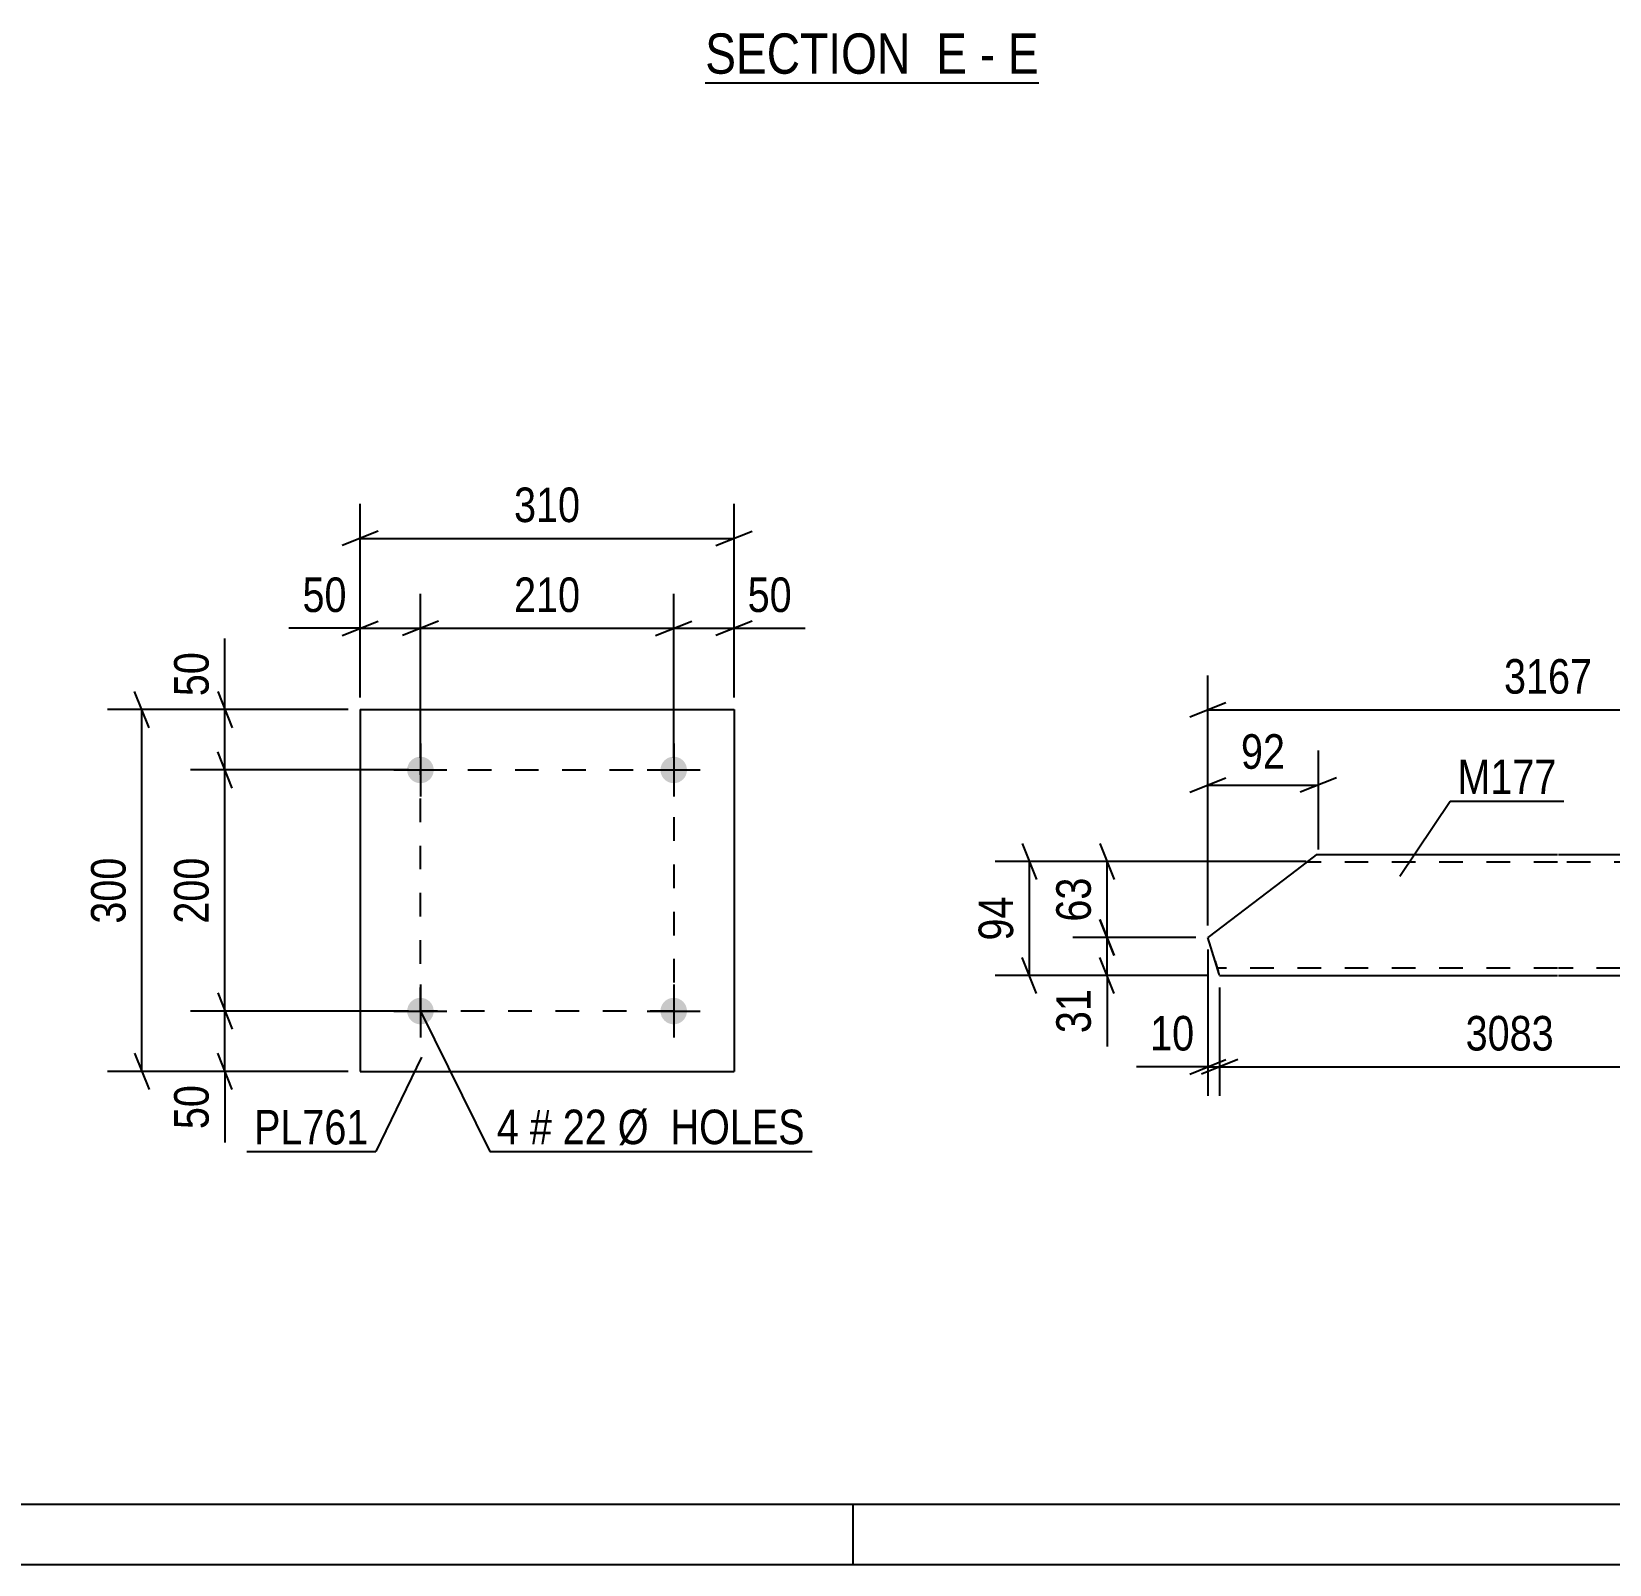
# Model space of a CAD drawing. Header units: millimetres. Extents: x 0 to 841, y 0 to 594.
# Drawn here: x 142.9 to 273.7, y 0 to 127.1 of the extents above; entities that cross this region are included whole.
import ezdxf

# ---------------------------------------------------------------- set-up
doc = ezdxf.new("R2010")
doc.units = ezdxf.units.MM
doc.linetypes.add('DXK_LINE_DOT2', pattern=[3.9198, 1.9599, -1.9599])
doc.styles.add('Arial Narrow', font='ARIALN.TTF', dxfattribs={"height": 0.2})

# ---------------------------------------------------------------- blocks, each defined once
blk = doc.blocks.new('Unknown-318886728-1115')
at = {"color": 5, "linetype": 'Continuous'}
for p, q in [((5, 5), (836, 5)), ((211, 0), (211, 5)), ((0, 0), (841, 0))]:
    blk.add_line(p, q, dxfattribs=at)
blk = doc.blocks.new('Unknown-318886728-15 - 2517')
at = {"color": 6, "linetype": 'Continuous'}
blk.add_line((198.74, 122.9), (226.39, 122.9), dxfattribs=at)
at = {"color": 0, "linetype": 'Continuous'}
for points in [[(216.85, 123.65), (216.85, 127.15), (198.74, 127.15), (198.74, 123.65)], [(220.46, 123.65), (220.46, 127.15), (217.9, 127.15), (217.9, 123.65)], [(222.78, 123.65), (222.78, 127.15), (221.51, 127.15), (221.51, 123.65)], [(226.39, 123.65), (226.39, 127.15), (223.83, 127.15), (223.83, 123.65)]]:
    blk.add_wipeout(points, dxfattribs=at)
at = {"color": 7, "linetype": 'Continuous', "style": 'Arial Narrow'}
for s, p in [('SECTION ', (198.74, 123.65)), ('E', (217.9, 123.65)), ('E', (223.83, 123.65)), ('-', (221.51, 123.65))]:
    blk.add_text(s, height=3.34, dxfattribs=at).set_placement(p)
blk = doc.blocks.new('Part-318886728-2151 - 2135')
at = {"color": 2, "linetype": 'Continuous'}
for p, q in [((247.83, 57.65), (240.41, 52)), ((249.4, 58.85), (247.83, 57.65)), ((269.4, 58.85), (249.4, 58.85)), ((295.47, 58.85), (269.5, 58.85)), ((295.47, 58.85), (295.5, 58.76)), ((295.5, 58.76), (296.84, 54.45)), ((296.84, 54.45), (289.5, 48.85)), ((241.01, 50.05), (240.41, 52)), ((241.36, 48.95), (241.01, 50.05)), ((241.39, 48.85), (241.36, 48.95)), ((241.39, 48.85), (269.4, 48.85)), ((269.5, 48.85), (289.5, 48.85))]:
    blk.add_line(p, q, dxfattribs=at)
at = {"color": 7, "linetype": 'DXK_LINE_DOT2'}
for p, q in [((249.4, 58.85), (248.43, 58.11)), ((269.4, 58.25), (248.61, 58.25)), ((295.66, 58.25), (269.5, 58.25)), ((241.01, 50.05), (241.28, 49.21)), ((269.4, 49.45), (241.2, 49.45)), ((290.29, 49.45), (269.5, 49.45))]:
    blk.add_line(p, q, dxfattribs=at)
blk = doc.blocks.new('Bolt-318886728-1320 - 1266')
at = {"linetype": 'Continuous'}
for points in [[(176.23, 65.9, -1), (174.03, 65.9, -1)], [(197.23, 65.9, -1), (195.03, 65.9, -1)]]:
    blk.add_hatch(color=1, dxfattribs=at).paths.add_polyline_path(points)
at = {"color": 1, "linetype": 'Continuous'}
for p, q in [((175.13, 68.1), (175.13, 63.7)), ((196.13, 68.1), (196.13, 63.7)), ((172.93, 65.9), (177.33, 65.9)), ((193.93, 65.9), (198.33, 65.9))]:
    blk.add_line(p, q, dxfattribs=at)
blk = doc.blocks.new('Part-318886728-1282 - 1266')
at = {"color": 2, "linetype": 'Continuous'}
for p, q in [((170.13, 70.9), (170.13, 40.9)), ((170.13, 70.9), (201.13, 70.9)), ((201.13, 70.9), (201.13, 40.9)), ((170.13, 40.9), (201.13, 40.9))]:
    blk.add_line(p, q, dxfattribs=at)
blk = doc.blocks.new('Bolt-318886728-1315 - 1266')
at = {"linetype": 'Continuous'}
for points in [[(176.23, 45.9, -1), (174.03, 45.9, -1)], [(197.23, 45.9, -1), (195.03, 45.9, -1)]]:
    blk.add_hatch(color=1, dxfattribs=at).paths.add_polyline_path(points)
at = {"color": 1, "linetype": 'Continuous'}
for p, q in [((175.13, 48.1), (175.13, 43.7)), ((196.13, 48.1), (196.13, 43.7)), ((172.93, 45.9), (177.33, 45.9)), ((193.93, 45.9), (198.33, 45.9))]:
    blk.add_line(p, q, dxfattribs=at)
blk = doc.blocks.new('Rectangle-318886728-1429 - 1266')
at = {"color": 1, "linetype": 'DXK_LINE_DOT2'}
blk.add_lwpolyline([(175.13, 65.9), (196.13, 65.9), (196.13, 45.9), (175.13, 45.9), (175.13, 65.9)], close=True, dxfattribs=at)
blk = doc.blocks.new('StraightDimension-318886728-2223 - 2135')
at = {"color": 7, "linetype": 'Continuous'}
for p, q in [((231.46, 53.5), (232.66, 50.5)), ((239.41, 52), (229.21, 52)), ((232.06, 48.85), (232.06, 52)), ((232.66, 47.35), (231.46, 50.35)), ((240.39, 48.85), (229.21, 48.85)), ((232.06, 48.85), (232.06, 42.95)), ((232.06, 48.85), (232.06, 42.95))]:
    blk.add_line(p, q, dxfattribs=at)
at = {"color": 0}
blk.add_wipeout([(231.31, 48.33), (227.11, 48.33), (227.11, 43.47), (231.31, 43.47)], dxfattribs=at)
at = {"color": 3, "style": 'Arial Narrow'}
blk.add_text('31', height=2.863, rotation=90.0002, dxfattribs=at).set_placement((230.71, 44.07))
blk = doc.blocks.new('StraightDimension-318886728-2154 - 2135')
at = {"color": 7, "linetype": 'Continuous'}
for p, q in [((240.41, 53), (240.41, 73.73)), ((296.84, 55.45), (296.84, 73.73)), ((241.91, 71.48), (238.91, 70.28)), ((240.41, 70.88), (296.84, 70.88)), ((295.34, 70.28), (298.34, 71.48))]:
    blk.add_line(p, q, dxfattribs=at)
at = {"color": 0}
blk.add_wipeout([(272.88, 71.63), (272.88, 75.83), (264.37, 75.83), (264.37, 71.63)], dxfattribs=at)
at = {"color": 3, "style": 'Arial Narrow'}
blk.add_text('3167', height=2.863, dxfattribs=at).set_placement((264.97, 72.23))
blk = doc.blocks.new('StraightDimension-318886728-2262 - 2135')
at = {"color": 7, "linetype": 'Continuous'}
for p, q in [((240.41, 53), (240.41, 67.5)), ((249.58, 59.3), (249.58, 67.5)), ((238.91, 64.05), (241.91, 65.25)), ((240.41, 64.65), (249.58, 64.65)), ((251.08, 65.25), (248.08, 64.05))]:
    blk.add_line(p, q, dxfattribs=at)
at = {"color": 0}
blk.add_wipeout([(247.42, 65.4), (247.42, 69.6), (242.56, 69.6), (242.56, 65.4)], dxfattribs=at)
at = {"color": 3, "style": 'Arial Narrow'}
blk.add_text('92', height=2.863, dxfattribs=at).set_placement((243.16, 66))
blk = doc.blocks.new('StraightDimension-318886728-2240 - 2135')
at = {"color": 7, "linetype": 'Continuous'}
for p, q in [((231.46, 59.8), (232.66, 56.8)), ((248.58, 58.3), (229.21, 58.3)), ((232.06, 52), (232.06, 58.3)), ((232.66, 50.5), (231.46, 53.5)), ((239.41, 52), (229.21, 52))]:
    blk.add_line(p, q, dxfattribs=at)
at = {"color": 0}
blk.add_wipeout([(231.31, 57.58), (227.11, 57.58), (227.11, 52.72), (231.31, 52.72)], dxfattribs=at)
at = {"color": 3, "style": 'Arial Narrow'}
blk.add_text('63', height=2.863, rotation=90.0002, dxfattribs=at).set_placement((230.71, 53.32))
blk = doc.blocks.new('StraightDimension-318886728-2301 - 2135')
at = {"color": 7, "linetype": 'Continuous'}
for p, q in [((240.41, 51), (240.41, 38.88)), ((241.39, 47.85), (241.39, 38.88)), ((238.91, 40.68), (241.91, 41.88)), ((242.89, 41.88), (239.89, 40.68)), ((240.41, 41.28), (234.5, 41.28)), ((240.41, 41.28), (234.5, 41.28)), ((240.41, 41.28), (241.39, 41.28))]:
    blk.add_line(p, q, dxfattribs=at)
at = {"color": 0}
blk.add_wipeout([(239.88, 42.03), (239.88, 46.23), (235.03, 46.23), (235.03, 42.03)], dxfattribs=at)
at = {"color": 3, "style": 'Arial Narrow'}
blk.add_text('10', height=2.863, dxfattribs=at).set_placement((235.63, 42.63))
blk = doc.blocks.new('StraightDimension-318886728-2331 - 2135')
at = {"color": 7, "linetype": 'Continuous'}
for p, q in [((241.39, 47.85), (241.39, 38.88)), ((289.5, 47.85), (289.5, 38.88)), ((242.89, 41.88), (239.89, 40.68)), ((288, 40.68), (291, 41.88)), ((241.39, 41.28), (289.5, 41.28))]:
    blk.add_line(p, q, dxfattribs=at)
at = {"color": 0}
blk.add_wipeout([(269.7, 42.03), (269.7, 46.23), (261.19, 46.23), (261.19, 42.03)], dxfattribs=at)
at = {"color": 3, "style": 'Arial Narrow'}
blk.add_text('3083', height=2.863, dxfattribs=at).set_placement((261.79, 42.63))
blk = doc.blocks.new('StraightDimension-318886728-2352 - 2135')
at = {"color": 7, "linetype": 'Continuous'}
for p, q in [((225.02, 59.8), (226.22, 56.8)), ((248.58, 58.3), (222.77, 58.3)), ((225.62, 48.85), (225.62, 58.3)), ((226.22, 47.35), (225.02, 50.35)), ((240.39, 48.85), (222.77, 48.85))]:
    blk.add_line(p, q, dxfattribs=at)
at = {"color": 0}
blk.add_wipeout([(224.87, 56), (220.67, 56), (220.67, 51.15), (224.87, 51.15)], dxfattribs=at)
at = {"color": 3, "style": 'Arial Narrow'}
blk.add_text('94', height=2.863, rotation=90.0002, dxfattribs=at).set_placement((224.27, 51.75))
blk = doc.blocks.new('StraightDimension-318886728-1333 - 1266')
at = {"color": 7, "linetype": 'Continuous'}
for p, q in [((196.13, 66.9), (196.13, 80.5)), ((201.13, 71.9), (201.13, 80.5)), ((194.63, 77.05), (197.63, 78.25)), ((196.13, 77.65), (201.13, 77.65)), ((202.63, 78.25), (199.63, 77.05)), ((201.13, 77.65), (207.04, 77.65)), ((201.13, 77.65), (207.04, 77.65))]:
    blk.add_line(p, q, dxfattribs=at)
at = {"color": 0}
blk.add_wipeout([(206.51, 78.4), (206.51, 82.6), (201.66, 82.6), (201.66, 78.4)], dxfattribs=at)
at = {"color": 3, "style": 'Arial Narrow'}
blk.add_text('50', height=2.863, dxfattribs=at).set_placement((202.26, 79))
blk = doc.blocks.new('StraightDimension-318886728-1322 - 1266')
at = {"color": 7, "linetype": 'Continuous'}
for p, q in [((170.13, 71.9), (170.13, 87.96)), ((201.13, 71.9), (201.13, 87.96)), ((171.63, 85.71), (168.63, 84.51)), ((170.13, 85.11), (201.13, 85.11)), ((199.63, 84.51), (202.63, 85.71))]:
    blk.add_line(p, q, dxfattribs=at)
at = {"color": 0}
blk.add_wipeout([(188.98, 85.86), (188.98, 90.06), (182.29, 90.06), (182.29, 85.86)], dxfattribs=at)
at = {"color": 3, "style": 'Arial Narrow'}
blk.add_text('310', height=2.863, dxfattribs=at).set_placement((182.89, 86.46))
blk = doc.blocks.new('StraightDimension-318886728-1346 - 1266')
at = {"color": 7, "linetype": 'Continuous'}
for p, q in [((175.13, 66.9), (175.13, 80.5)), ((196.13, 66.9), (196.13, 80.5)), ((176.63, 78.25), (173.63, 77.05)), ((175.13, 77.65), (196.13, 77.65)), ((194.63, 77.05), (197.63, 78.25))]:
    blk.add_line(p, q, dxfattribs=at)
at = {"color": 0}
blk.add_wipeout([(188.98, 78.4), (188.98, 82.6), (182.29, 82.6), (182.29, 78.4)], dxfattribs=at)
at = {"color": 3, "style": 'Arial Narrow'}
blk.add_text('210', height=2.863, dxfattribs=at).set_placement((182.89, 79))
blk = doc.blocks.new('StraightDimension-318886728-1362 - 1266')
at = {"color": 7, "linetype": 'Continuous'}
for p, q in [((170.13, 71.9), (170.13, 80.5)), ((175.13, 66.9), (175.13, 80.5)), ((170.13, 77.65), (164.23, 77.65)), ((170.13, 77.65), (164.23, 77.65)), ((168.63, 77.05), (171.63, 78.25)), ((170.13, 77.65), (175.13, 77.65)), ((176.63, 78.25), (173.63, 77.05))]:
    blk.add_line(p, q, dxfattribs=at)
at = {"color": 0}
blk.add_wipeout([(169.61, 78.4), (169.61, 82.6), (164.75, 82.6), (164.75, 78.4)], dxfattribs=at)
at = {"color": 3, "style": 'Arial Narrow'}
blk.add_text('50', height=2.863, dxfattribs=at).set_placement((165.35, 79))
blk = doc.blocks.new('StraightDimension-318886728-1376 - 1266')
at = {"color": 7, "linetype": 'Continuous'}
for p, q in [((152.63, 69.4), (151.43, 72.4)), ((169.13, 70.9), (149.18, 70.9)), ((152.03, 40.9), (152.03, 70.9)), ((151.43, 42.4), (152.63, 39.4)), ((169.13, 40.9), (149.18, 40.9))]:
    blk.add_line(p, q, dxfattribs=at)
at = {"color": 0}
blk.add_wipeout([(151.28, 59.24), (147.08, 59.24), (147.08, 52.55), (151.28, 52.55)], dxfattribs=at)
at = {"color": 3, "style": 'Arial Narrow'}
blk.add_text('300', height=2.863, rotation=90.0002, dxfattribs=at).set_placement((150.68, 53.15))
blk = doc.blocks.new('StraightDimension-318886728-1387 - 1266')
at = {"color": 7, "linetype": 'Continuous'}
for p, q in [((158.92, 70.9), (158.92, 76.8)), ((158.92, 70.9), (158.92, 76.8)), ((158.32, 72.4), (159.52, 69.4)), ((169.13, 70.9), (156.07, 70.9)), ((158.92, 65.9), (158.92, 70.9)), ((159.52, 64.4), (158.32, 67.4)), ((174.13, 65.9), (156.07, 65.9))]:
    blk.add_line(p, q, dxfattribs=at)
at = {"color": 0}
blk.add_wipeout([(158.17, 76.28), (153.97, 76.28), (153.97, 71.42), (158.17, 71.42)], dxfattribs=at)
at = {"color": 3, "style": 'Arial Narrow'}
blk.add_text('50', height=2.863, rotation=90.0002, dxfattribs=at).set_placement((157.57, 72.02))
blk = doc.blocks.new('StraightDimension-318886728-1400 - 1266')
at = {"color": 7, "linetype": 'Continuous'}
for p, q in [((159.52, 64.4), (158.32, 67.4)), ((174.13, 65.9), (156.07, 65.9)), ((158.92, 45.9), (158.92, 65.9)), ((158.32, 47.4), (159.52, 44.4)), ((174.13, 45.9), (156.07, 45.9))]:
    blk.add_line(p, q, dxfattribs=at)
at = {"color": 0}
blk.add_wipeout([(158.17, 59.24), (153.97, 59.24), (153.97, 52.55), (158.17, 52.55)], dxfattribs=at)
at = {"color": 3, "style": 'Arial Narrow'}
blk.add_text('200', height=2.863, rotation=90.0002, dxfattribs=at).set_placement((157.57, 53.15))
blk = doc.blocks.new('StraightDimension-318886728-1416 - 1266')
at = {"color": 7, "linetype": 'Continuous'}
for p, q in [((158.32, 47.4), (159.52, 44.4)), ((174.13, 45.9), (156.07, 45.9)), ((158.92, 40.9), (158.92, 45.9)), ((159.52, 39.4), (158.32, 42.4)), ((169.13, 40.9), (156.07, 40.9)), ((158.92, 40.9), (158.92, 34.99)), ((158.92, 40.9), (158.92, 34.99))]:
    blk.add_line(p, q, dxfattribs=at)
at = {"color": 0}
blk.add_wipeout([(158.17, 40.37), (153.97, 40.37), (153.97, 35.51), (158.17, 35.51)], dxfattribs=at)
at = {"color": 3, "style": 'Arial Narrow'}
blk.add_text('50', height=2.863, rotation=90.0002, dxfattribs=at).set_placement((157.57, 36.11))
blk = doc.blocks.new('Mark-318886728-2147 - 2135')
at = {"color": 0}
blk.add_wipeout([(269.33, 63.9), (269.33, 66.9), (261.11, 66.9), (261.11, 63.9)], dxfattribs=at)
blk.add_wipeout([(269.33, 63.9), (269.33, 66.9), (261.11, 66.9), (261.11, 63.9)], dxfattribs=at)
at = {"color": 30, "linetype": 'Continuous'}
for p, q in [((256.32, 57.09), (260.51, 63.3)), ((260.51, 63.3), (269.93, 63.3))]:
    blk.add_line(p, q, dxfattribs=at)
at = {"color": 3, "style": 'Arial Narrow'}
blk.add_text('M177', height=2.863, dxfattribs=at).set_placement((261.11, 63.9))
blk = doc.blocks.new('Mark-318886728-1278 - 1266')
at = {"color": 0}
blk.add_wipeout([(170.83, 34.84), (170.83, 37.84), (161.33, 37.84), (161.33, 34.84)], dxfattribs=at)
blk.add_wipeout([(170.83, 34.84), (170.83, 37.84), (161.33, 37.84), (161.33, 34.84)], dxfattribs=at)
at = {"color": 30, "linetype": 'Continuous'}
for p in [(175.23, 42.08), (160.73, 34.24)]:
    blk.add_line(p, (171.43, 34.24), dxfattribs=at)
at = {"color": 3, "style": 'Arial Narrow'}
blk.add_text('PL761', height=2.863, dxfattribs=at).set_placement((161.33, 34.84))
blk = doc.blocks.new('MarkSet-318886728-1477 - 1266')
at = {"color": 0}
for points in [[(183.3, 34.86), (183.3, 37.86), (181.47, 37.86), (181.47, 34.86)], [(186.03, 34.86), (186.03, 37.86), (184.2, 37.86), (184.2, 34.86)], [(190.59, 34.86), (190.59, 37.86), (186.93, 37.86), (186.93, 34.86)], [(207.01, 34.86), (207.01, 37.86), (191.49, 37.86), (191.49, 34.86)]]:
    blk.add_wipeout(points, dxfattribs=at)
for points in [[(183.3, 34.86), (183.3, 37.86), (181.47, 37.86), (181.47, 34.86)], [(186.03, 34.86), (186.03, 37.86), (184.2, 37.86), (184.2, 34.86)], [(190.59, 34.86), (190.59, 37.86), (186.93, 37.86), (186.93, 34.86)], [(207.01, 34.86), (207.01, 37.86), (191.49, 37.86), (191.49, 34.86)]]:
    blk.add_wipeout(points, dxfattribs=at)
at = {"color": 7, "linetype": 'Continuous'}
for p, q in [((175.13, 45.9), (180.87, 34.26)), ((180.87, 34.26), (207.61, 34.26))]:
    blk.add_line(p, q, dxfattribs=at)
at = {"color": 3, "style": 'Arial Narrow'}
for s, height, p in [('4', 2.86, (181.47, 34.86)), ('#', 2.86, (184.2, 34.86)), ('22', 2.863, (186.93, 34.86)), ('Ø  HOLES', 2.863, (191.49, 34.86))]:
    blk.add_text(s, height=height, dxfattribs=at).set_placement(p)

msp = doc.modelspace()

# ---------------------------------------------------------------- block references
for name in ['Unknown-318886728-1115', 'Part-318886728-1282 - 1266', 'Bolt-318886728-1320 - 1266', 'Rectangle-318886728-1429 - 1266', 'Part-318886728-2151 - 2135', 'Bolt-318886728-1315 - 1266']:
    msp.add_blockref(name, (0, 0))

# ---------------------------------------------------------------- next in the draw order: block references
for name in ['Unknown-318886728-15 - 2517', 'StraightDimension-318886728-1333 - 1266', 'StraightDimension-318886728-2223 - 2135']:
    msp.add_blockref(name, (0, 0))

# ---------------------------------------------------------------- next in the draw order: block references
for name in ['StraightDimension-318886728-1322 - 1266', 'StraightDimension-318886728-2154 - 2135']:
    msp.add_blockref(name, (0, 0))

# ---------------------------------------------------------------- next in the draw order: block references
for name in ['StraightDimension-318886728-1346 - 1266', 'StraightDimension-318886728-2262 - 2135', 'Mark-318886728-2147 - 2135']:
    msp.add_blockref(name, (0, 0))

# ---------------------------------------------------------------- next in the draw order: block references
for name in ['StraightDimension-318886728-1362 - 1266', 'StraightDimension-318886728-2240 - 2135']:
    msp.add_blockref(name, (0, 0))

# ---------------------------------------------------------------- next in the draw order: block references
for name in ['StraightDimension-318886728-1376 - 1266', 'StraightDimension-318886728-2301 - 2135']:
    msp.add_blockref(name, (0, 0))

# ---------------------------------------------------------------- next in the draw order: block references
for name in ['StraightDimension-318886728-1387 - 1266', 'StraightDimension-318886728-2331 - 2135']:
    msp.add_blockref(name, (0, 0))

# ---------------------------------------------------------------- next in the draw order: block references
for name in ['StraightDimension-318886728-1400 - 1266', 'StraightDimension-318886728-2352 - 2135']:
    msp.add_blockref(name, (0, 0))

# ---------------------------------------------------------------- next in the draw order: block references
msp.add_blockref('StraightDimension-318886728-1416 - 1266', (0, 0))

# ---------------------------------------------------------------- next in the draw order: block references
msp.add_blockref('Mark-318886728-1278 - 1266', (0, 0))

# ---------------------------------------------------------------- next in the draw order: block references
msp.add_blockref('MarkSet-318886728-1477 - 1266', (0, 0))

doc.saveas('drawing.dxf')
